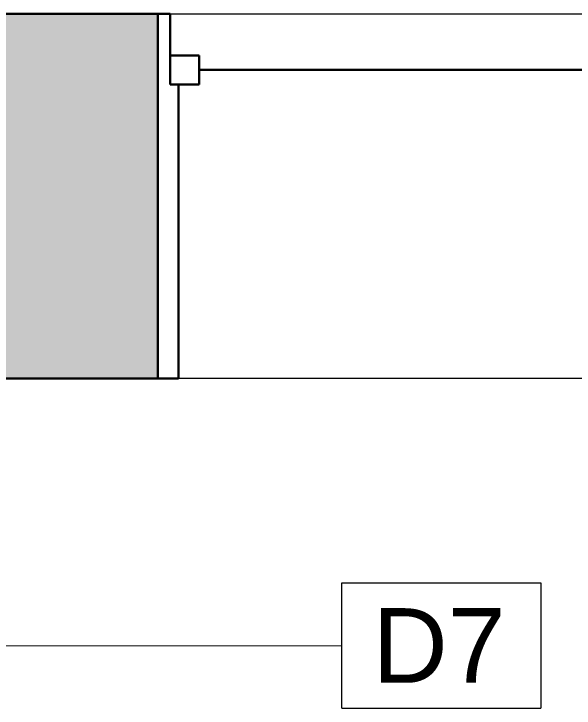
# Model space of a CAD drawing. Header units: inches. Extents: x -1176 to 1551, y -3558 to 978.
# Drawn here: x 1121.52 to 1155.31, y 547.14 to 589.01 of the extents above; entities that cross this region are included whole.
import ezdxf

# ---------------------------------------------------------------- set-up
doc = ezdxf.new("R2010")
doc.units = ezdxf.units.IN
doc.header["$MEASUREMENT"] = 0
for name, color, linetype, lineweight in [('A-ANNO-KEYN', 231, 'Continuous', 9), ('A-GLAZ', 151, 'Continuous', 18), ('A-WALL', 113, 'Continuous', 18), ('A-WALL-PATT', 111, 'Continuous', 18)]:
    doc.layers.add(name, color=color, linetype=linetype, lineweight=lineweight)
doc.styles.add('Arial', font='arial.ttf', dxfattribs={"height": 4.5})

# ---------------------------------------------------------------- blocks, each defined once
blk = doc.blocks.new('Double Hung - side window 4_ X 6_ 3_ H-6086068-1st Floor Demo')
at = {"layer": 'A-GLAZ', "color": 8, "lineweight": 30}
for p, q in [((-18.75, 11), (-18, 11)), ((-18, 6.75), (-18, 11)), ((18, 6.75), (18, 11)), ((18.75, 11), (18, 11)), ((-18, 8.5), (-18, 6.75)), ((-18, 8.5), (-16.25, 8.5)), ((-16.25, 8.5), (-16.25, 6.75)), ((16.25, 8.5), (16.25, 6.75)), ((18, 8.5), (16.25, 8.5)), ((18, 8.5), (18, 6.75)), ((-16.25, 7.625), (16.25, 7.625)), ((-18, 6.75), (-16.25, 6.75)), ((-18, 6.75), (-17.5, 6.75)), ((-17.5, -11), (-17.5, 6.75)), ((18, 6.75), (16.25, 6.75)), ((17.5, 6.75), (18, 6.75)), ((17.5, 6.75), (17.5, -11)), ((-17.5, -11), (-18.75, -11)), ((17.5, -11), (18.75, -11))]:
    blk.add_line(p, q, dxfattribs=at)
blk = doc.blocks.new('Keynote Tag - Keynote Number - Boxed-135510-1st Floor Demo')
at = {"layer": 'A-ANNO-KEYN'}
for p, q in [((-0.125, -0.07924), (-0.125, 0.07812)), ((-0.125, 0.07812), (0.125, 0.07812)), ((0.125, 0.07812), (0.125, -0.07924)), ((-0.125, -0.07924), (0.125, -0.07924))]:
    blk.add_line(p, q, dxfattribs=at)

msp = doc.modelspace()

# ---------------------------------------------------------------- hatches: boundary and pattern name
at = {"layer": 'A-WALL-PATT', "lineweight": 9}
h = msp.add_hatch(color=7, dxfattribs=at)
h.paths.add_polyline_path([(1095.737, 567.009), (1130.197, 567.009), (1130.197, 589.009), (1068.645, 589.009), (1068.645, 567.009), (1088.719, 567.009)], flags=0)
h.paths.add_polyline_path([(1211.237, 567.009), (1211.237, 589.009), (1167.697, 589.009), (1167.697, 567.009), (1200.237, 567.009)], flags=0)
h.paths.add_polyline_path([(982.932, 567.009), (1031.145, 567.009), (1031.145, 589.009), (977.592, 589.009), (977.592, 567.009)], flags=0)
h.paths.add_polyline_path([(888.899, 567.009), (940.092, 567.009), (940.092, 589.009), (874.539, 589.009), (874.539, 567.009), (877.145, 567.009)], flags=0)
h.paths.add_polyline_path([(783.486, 567.009), (837.039, 567.009), (837.039, 589.009), (783.486, 589.009), (783.486, 580.227)], flags=0)
h.paths.add_polyline_path([(700.834, 567.009), (745.986, 567.009), (745.986, 589.009), (682.433, 589.009), (682.433, 567.009), (692.776, 567.009)], flags=0)
h.paths.add_polyline_path([(512.768, 567.009), (539.026, 567.009), (539.026, 589.009), (480.776, 589.009), (480.776, 567.009)], flags=0)
h.paths.add_polyline_path([(644.933, 567.009), (644.933, 589.009), (576.526, 589.009), (576.526, 567.009), (606.801, 567.009)], flags=0)

# ---------------------------------------------------------------- linework, layer by layer
at = {"layer": 'A-ANNO-KEYN'}
msp.add_line((1106.319, 550.885), (1141.291, 550.912), dxfattribs=at)
at = {"layer": 'A-WALL', "color": 8, "lineweight": 30}
for p, q in [((1130.197, 589.009), (1068.645, 589.009)), ((1130.197, 567.009), (1130.197, 589.009)), ((1095.737, 567.009), (1130.197, 567.009))]:
    msp.add_line(p, q, dxfattribs=at)
at = {"layer": 'A-WALL', "lineweight": 9}
for p, q in [((1130.197, 589.009), (1167.697, 589.009)), ((1167.697, 567.009), (1130.197, 567.009))]:
    msp.add_line(p, q, dxfattribs=at)

# ---------------------------------------------------------------- block references
at = {"layer": 'A-ANNO-KEYN', "xscale": 47.99999999999997, "yscale": 47.99999999999997, "zscale": 47.99999999999997}
msp.add_blockref('Keynote Tag - Keynote Number - Boxed-135510-1st Floor Demo', (1147.291, 550.939), dxfattribs=at)
at = {"layer": 'A-GLAZ'}
msp.add_blockref('Double Hung - side window 4_ X 6_ 3_ H-6086068-1st Floor Demo', (1148.947, 578.009), dxfattribs=at)

# ---------------------------------------------------------------- texts
at = {"layer": 'A-ANNO-KEYN', "insert": (1143.148, 553.165), "char_height": 4.5, "width": 9.8475, "attachment_point": 1, "style": 'Arial'}
msp.add_mtext('D7', dxfattribs=at)

doc.saveas('drawing.dxf')
